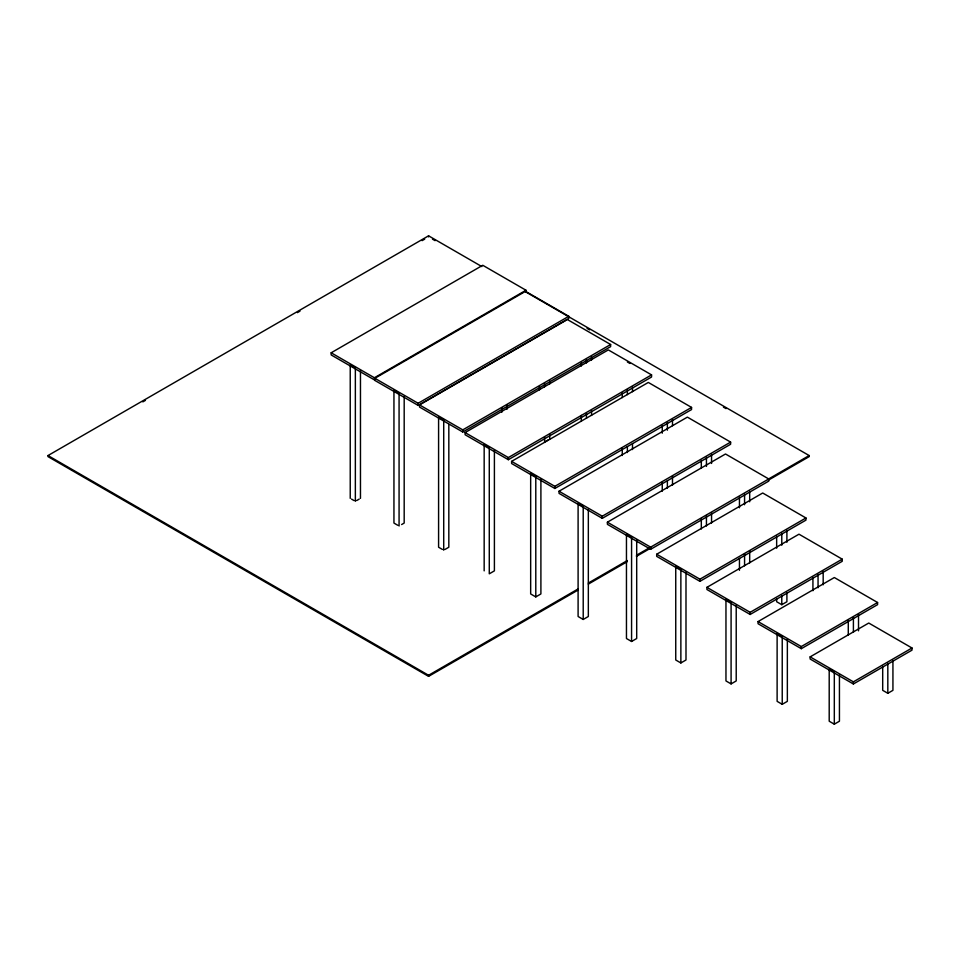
<?xml version="1.0" encoding="UTF-8"?>
<svg xmlns="http://www.w3.org/2000/svg" width="960" height="960" viewBox="0 0 960 960"><rect width="100%" height="100%" fill="white"/><g stroke="black" fill="none" stroke-linecap="round" stroke-linejoin="round"><path stroke-width="1.44" d="M577.956 590.112L428.58 676.356L48 456.624L48 455.556L428.58 235.824L481.836 266.568M142.824 401.88L145.416 400.38M297.396 312.636L299.988 311.136M422.088 240.648L424.692 239.148M525.996 290.244L374.412 377.76L374.412 379.896L331.164 354.936L331.164 352.788L482.748 265.272L525.996 290.244L525.996 292.38M374.88 378.3L525.54 291.324L568.788 316.296L568.788 318.432L418.128 405.408L374.88 380.448L374.88 378.3L418.128 403.272L568.788 316.296M419.52 404.904L567.384 319.536L610.632 344.508L610.632 346.644L462.768 432.012L419.52 407.052L419.52 404.904L462.768 429.876L610.632 344.508M465.096 432.588L608.316 349.908L651.564 374.88L651.564 377.016L508.344 459.708L465.096 434.736L465.096 432.588L508.344 457.56L651.564 374.88M356.628 500.58L359.196 499.104M401.628 524.544L404.184 523.068L404.184 396.348M548.436 439.788L544.596 441.996L544.596 437.532M511.596 461.364L648.312 382.44L691.56 407.412L691.56 409.56L554.844 488.484L511.596 463.512L511.596 461.364L554.844 486.336L691.56 407.412M444.984 549.444L448.824 547.236L448.824 424.464M559.032 491.232L687.372 417.132L730.62 442.104L730.62 444.252L602.28 518.352L559.032 493.38L559.032 491.232L602.28 516.204L730.62 442.104M607.392 522.192L725.508 453.996L768.756 478.968L768.756 481.104L650.64 549.3L607.392 524.328L607.392 522.192L650.64 547.152L768.756 478.968M535.788 596.904L535.788 476.4L530.664 473.448L530.664 593.952L535.788 596.904L540.9 593.952L540.9 479.4M48 455.556L428.58 675.276L577.956 589.032M588.348 583.044L627.324 560.544M636.408 555.288L649.404 547.788M767.604 479.544L809.172 455.556L809.172 456.624L768.9 479.868M588.348 584.112L627.324 561.612M636.408 556.368L650.7 548.112M656.688 554.232L762.708 493.008L805.956 517.98L805.956 520.128L699.936 581.34L656.688 556.368L656.688 554.232L699.936 579.192L805.956 517.98M583.212 619.464L583.212 506.268L578.1 503.316L578.1 616.5L583.212 619.464L588.336 616.5L588.336 509.268M706.908 587.352L798.984 534.192L842.232 559.164L842.232 561.3L750.156 614.472L706.908 589.5L706.908 587.352L750.156 612.324L842.232 559.164M631.572 641.472L631.572 537.216L626.46 534.264L626.46 638.52L631.572 641.472L636.696 638.52L636.696 540.228M680.868 662.952L680.868 569.268L675.744 566.304L675.744 660L680.868 662.952L685.992 660L685.992 572.256M776.652 598.764L776.652 601.74L781.776 604.692L786.9 601.74L786.9 592.812M758.052 621.576L834.336 577.536L877.584 602.508L877.584 604.644L801.3 648.684L758.052 623.724L758.052 621.576L801.3 646.548L877.584 602.508M731.088 683.904L731.088 602.388L725.964 599.436L725.964 680.94L731.088 683.904L736.212 680.94L736.212 605.364M810.132 656.88L868.752 623.04L912 648L912 650.148L853.38 683.988L810.132 659.028L810.132 656.88L853.38 681.852L912 648M782.232 704.304L782.232 636.612L777.12 633.648L777.12 701.352L782.232 704.304L787.356 701.352L787.356 639.54M834.312 724.176L834.312 671.916L829.2 668.964L829.2 721.224L834.312 724.176L839.436 721.224L839.436 674.928M882.696 666.444L882.696 690.336L887.82 693.288L892.932 690.336L892.932 660.468M526.008 292.068L809.172 455.556M432.48 239.148L435.084 240.648M587.052 328.38L589.656 329.88M723.444 407.124L726.036 408.624M627.372 361.98L629.94 363.468M331.164 352.788L374.412 377.76M442.428 549.444L438.588 547.236L438.588 416.976L443.712 419.94L443.712 550.188M397.788 525.288L393.948 523.068L393.948 390.384L399.072 393.336L399.072 526.02M351.516 499.104L354.072 500.58M887.82 663.42L887.82 693.288M858.516 614.64L858.516 630.828M853.404 617.604L853.404 632.316M853.38 681.852L853.38 683.988M848.28 620.532L848.28 635.244M823.176 571.452L823.176 584.796M818.052 574.416L818.052 587.748M812.928 577.38L812.928 590.724M801.3 646.548L801.3 648.684M786.9 530.352L786.9 542.256M781.776 533.316L781.776 545.208M781.776 595.776L781.776 604.692M776.652 536.304L776.652 548.196M750.156 612.324L750.156 614.472M749.688 491.364L749.688 501.792M749.688 550.944L749.688 562.86M744.576 494.328L744.576 504.744M744.576 553.896L744.576 565.812M739.452 497.328L739.452 507.756M739.452 558.384L739.452 570.3M711.552 454.512L711.552 463.452M711.552 512.592L711.552 523.02M706.44 457.464L706.44 466.404M706.44 515.556L706.44 525.972M701.316 460.464L701.316 467.916M701.316 518.556L701.316 528.984M699.936 579.192L699.936 581.34M672.492 419.796L672.492 425.736M672.492 476.328L672.492 485.244M667.368 422.748L667.368 430.188M667.368 480.768L667.368 488.208M662.256 425.736L662.256 433.176M662.256 482.268L662.256 491.196M650.64 547.152L650.64 549.3M632.496 387.204L632.496 391.668M632.496 443.628L632.496 449.556M627.372 390.168L627.372 394.62M627.372 446.58L627.372 452.52M622.26 393.144L622.26 397.596M622.26 448.08L622.26 455.496M602.28 516.204L602.28 518.352M591.576 357.024L591.576 360.024M591.576 410.916L591.576 415.416M586.452 359.976L586.452 362.976M586.452 413.88L586.452 418.368M581.328 363.012L581.328 366.012M581.328 415.416L581.328 421.404M554.844 486.336L554.844 488.484M549.72 380.904L549.72 383.88M549.72 434.568L549.72 439.044M544.596 383.856L544.596 386.832M539.484 386.868L539.484 389.844M508.344 457.56L508.344 459.708M506.94 404.904L506.94 409.356M501.816 407.868L501.816 412.308M494.4 450.612L494.4 570.864L489.276 573.816L489.276 447.624L484.164 444.672L484.164 570.864M462.768 429.876L462.768 432.012M428.58 235.824L428.58 236.892M428.58 675.276L428.58 676.356M418.128 403.272L418.128 405.408M360.468 370.8L360.468 498.372M355.356 501.324L355.356 367.824L350.232 364.872L350.232 498.372"/></g></svg>
